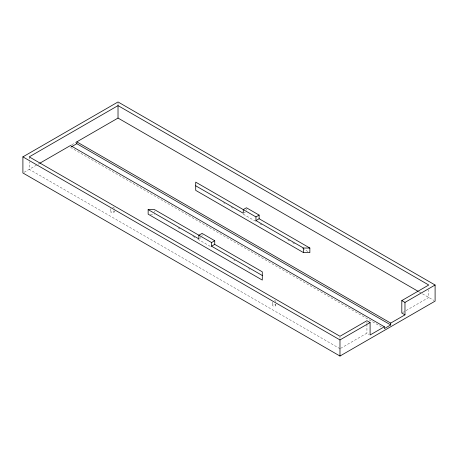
<?xml version="1.0" encoding="UTF-8"?>
<svg xmlns="http://www.w3.org/2000/svg" width="458" height="458" viewBox="0 0 458 458"><rect width="100%" height="100%" fill="white"/><g stroke="black" fill="none" stroke-linecap="round" stroke-linejoin="round"><path stroke-width="0.34" stroke-dasharray="2.29 1.72" d="M24.137 172.271L39.085 163.638M71.694 144.808L76.022 142.312M199.934 238.274L200.993 237.668M243.799 212.953L245.385 212.037M340.592 348.372L366.927 333.161L369.045 334.386M402.422 312.671L405.485 310.902M406.097 310.553L428.757 297.465L428.757 289.857M150.258 214.172L154.489 214.172M419.001 291.832L433.863 300.414M223.475 202.745L224.706 203.455M231.496 207.377L232.727 208.087M243.215 214.144L255.558 221.266M259.875 223.762L262.342 225.187M287.641 239.792L290.109 241.217M292.576 242.643L295.044 244.068M302.452 248.339L308.623 251.9M70.463 147.356L381.274 326.8M178.03 227.763L180.509 229.195M192.898 236.351L195.377 237.782M197.856 239.213L211.487 247.08M233.792 259.961L235.034 260.676M248.66 268.543L249.902 269.258M339.979 348.721L29.243 169.323L29.243 161.714M366.927 322.1L366.927 323.48M366.927 324.172L366.927 333.161M339.979 336.968L339.979 338.348M275.853 304.146L275.853 305.366A1.683 0.973 0 0 1 273.168 306.018A1.683 0.973 0 0 1 273.529 304.352A1.683 0.973 0 0 1 275.853 305.366M272.516 302.074L272.516 305.125M246.438 208.985L246.438 210.205M202.047 234.616L202.047 235.836M154.489 210.903L154.489 212.209M118.021 103.353L118.021 104.756M114.145 210.772L114.145 211.997A1.683 0.973 0 0 1 111.471 212.667A1.683 0.973 0 0 1 111.804 210.995A1.683 0.973 0 0 1 114.145 211.997M110.802 208.722L110.802 211.773M29.243 156.871L29.243 158.949M112.668 207.256A1.683 0.973 0 0 1 114.145 208.333M274.388 300.62A1.683 0.973 0 0 1 275.853 301.702"/><path stroke-width="0.69" d="M22.9 156.871L118.021 101.957L435.1 285.019L435.1 301.129L339.979 356.043L22.9 172.981L22.9 156.871L339.979 339.933L370.098 322.546L370.098 334.993L384.365 326.754L384.365 328.586L390.708 324.922L390.708 323.096L76.801 141.86L76.801 143.692L390.708 324.922M435.1 285.019L404.975 302.406L404.975 314.858L401.809 313.026L401.809 300.58L428.757 285.019L118.021 105.615L29.243 156.871L339.979 336.275L366.927 320.715L370.098 322.546M39.703 163.283L70.463 145.524L384.365 326.754M76.801 141.86L118.021 118.067L418.234 291.391M71.614 146.686L76.801 143.692M211.562 242.545L214.733 240.713L214.733 244.377L262.291 271.834L262.291 280.073L148.146 214.172L148.146 209.598L154.489 209.598L211.562 242.545L211.562 246.209L262.291 275.498M255.953 216.92L259.125 215.088L259.125 218.747L309.854 248.041L309.854 252.616L303.511 252.616L195.709 190.373L195.709 182.135L255.953 216.92L255.953 220.579L303.511 248.041L309.854 248.041M211.562 246.209L214.733 244.377M255.953 220.579L259.125 218.747M390.708 323.096L404.975 314.858M259.125 215.088L246.438 207.766L243.267 209.598L243.267 213.256L195.709 185.799M401.809 300.58L404.975 302.406M214.733 240.713L202.047 233.391L198.875 235.223L198.875 238.887L148.146 209.598M339.979 339.933L339.979 356.043M303.511 248.041L303.511 252.616M118.021 105.615L118.021 118.067"/></g></svg>
